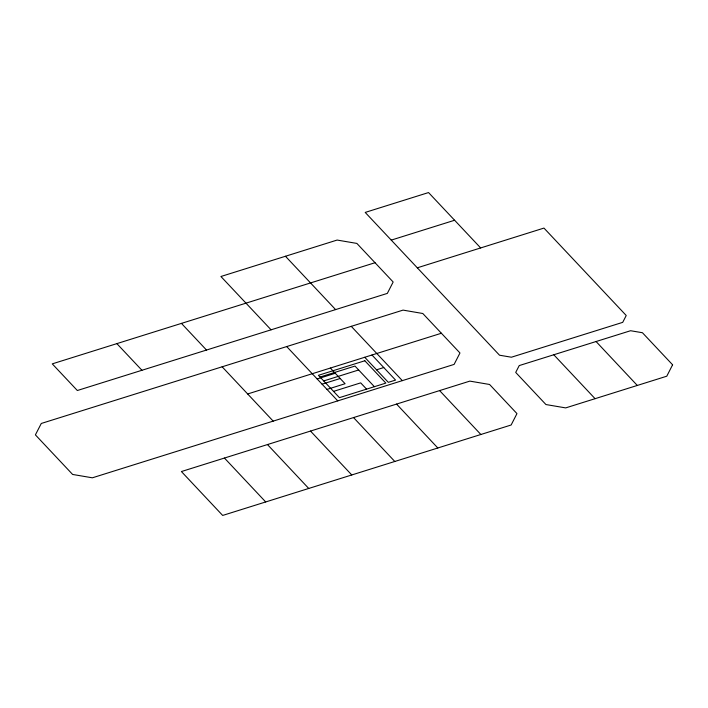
<?xml version="1.0" encoding="UTF-8"?>
<svg xmlns="http://www.w3.org/2000/svg" width="708" height="708" viewBox="0 0 708 708"><rect width="100%" height="100%" fill="white"/><g stroke="black" fill="none" stroke-linecap="round" stroke-linejoin="round"><path stroke-width="1.06" d="M391.267 240.109L454.607 220.25L480.661 247.942M375.045 262.721L52.259 363.868L77.34 390.515L387.329 293.395L393.161 281.996L356.867 243.419L337.123 240.056L220.914 276.501L271.076 329.822M417.313 267.81L543.956 228.082L626.235 315.502L622.713 322.352L511.397 357.221L499.512 355.204L365.204 212.418L428.544 192.558L454.607 220.25M247.667 393.967L441.385 333.247L459.97 352.982L454.111 364.399L92.367 477.811L72.623 474.449L35.4 434.871L41.285 423.464L403.056 310.113L422.8 313.502L441.385 333.247M320.043 377.037L354.991 366.071L374.382 386.692M317.166 378.957L335.265 373.284M323.715 380.931L358.664 369.974M322.078 384.179L340.176 378.506M376.523 369.815L383.763 367.541M326.999 389.409L345.088 383.727L330.353 368.054M333.539 391.382L360.682 382.869L366.585 389.135M224.445 458.049L181.407 471.546L222.666 515.442L511.132 425.004L516.964 413.605L489.582 384.479L469.838 381.116L224.445 458.049L265.686 501.937M596.065 341.53L637.297 385.444M553.789 354.761L595.092 398.684M439.606 390.595L480.865 434.491M285.457 256.261L335.61 309.6M351.248 326.335L402.33 380.639M371.966 355L395.56 380.081L388.32 382.347L364.726 357.274M396.56 404.082L437.827 447.987M286.705 346.566L337.769 400.878M353.54 417.578L394.79 461.474M310.502 431.066L351.77 474.962M181.434 323.388L206.506 350.044M222.144 366.797L273.191 421.136M267.474 444.562L308.732 488.458M116.855 343.619L141.936 370.266M672.6 364.797L666.777 376.205L565.683 407.905L545.939 404.542L515.707 372.426L519.23 365.576L630.571 330.724L642.43 332.725L672.6 364.797M364.832 360.761L318.423 375.311L339.433 397.648L385.851 383.099L364.832 360.761"/></g></svg>
